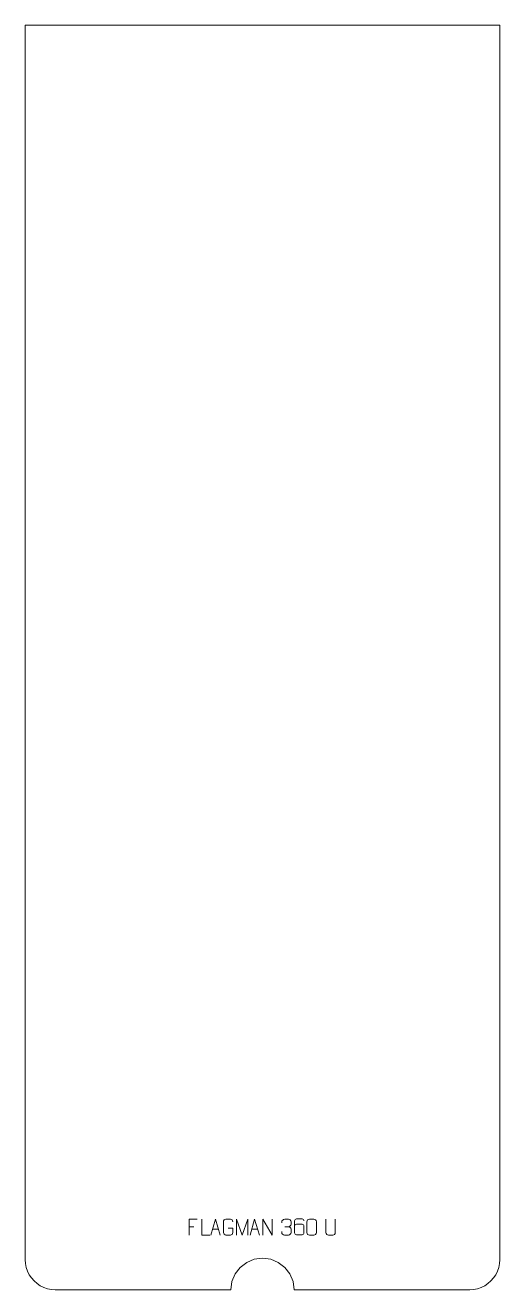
# Model space of a CAD drawing. Header units: millimetres. Extents: x -375 to 375, y -1335 to 665.
import ezdxf

# ---------------------------------------------------------------- set-up
doc = ezdxf.new("R2010")
doc.units = ezdxf.units.MM
doc.header["$MEASUREMENT"] = 0
doc.layers.add('layer 1', color=7, linetype='Continuous')

msp = doc.modelspace()

# ---------------------------------------------------------------- linework, layer by layer
at = {"layer": 'layer 1', "color": 242, "lineweight": 9}
msp.add_open_spline([(374.5933, -1293.7652), (374.5933, -1293.7652), (373.3839, -1299.8489), (373.3839, -1299.8489), (373.3839, -1299.8489), (373.3839, -1299.8489), (371.3899, -1305.7227), (371.3899, -1305.7227), (371.3899, -1305.7227), (371.3899, -1305.7227), (368.6462, -1311.2866), (368.6462, -1311.2866), (368.6462, -1311.2866), (368.6462, -1311.2866), (365.1985, -1316.4453), (365.1985, -1316.4453), (365.1985, -1316.4453), (365.1985, -1316.4453), (361.1091, -1321.1086), (361.1091, -1321.1086), (361.1091, -1321.1086), (361.1091, -1321.1086), (356.4458, -1325.1994), (356.4458, -1325.1994), (356.4458, -1325.1994), (356.4458, -1325.1994), (351.2871, -1328.646), (351.2871, -1328.646), (351.2871, -1328.646), (351.2871, -1328.646), (345.7232, -1331.3894), (345.7232, -1331.3894), (345.7232, -1331.3894), (345.7232, -1331.3894), (339.8495, -1333.3834), (339.8495, -1333.3834), (339.8495, -1333.3834), (339.8495, -1333.3834), (333.7657, -1334.5928), (333.7657, -1334.5928), (333.7657, -1334.5928), (333.7657, -1334.5928), (327.5757, -1334.9993), (327.5757, -1334.9993), (327.5757, -1334.9993), (327.5757, -1334.9993), (49.9997, -1334.9993), (49.9997, -1334.9993), (49.9997, -1334.9993), (49.9997, -1334.9993), (48.2959, -1322.0582), (48.2959, -1322.0582), (48.2959, -1322.0582), (48.2959, -1322.0582), (43.3008, -1309.9993), (43.3008, -1309.9993), (43.3008, -1309.9993), (43.3008, -1309.9993), (35.3548, -1299.6438), (35.3548, -1299.6438), (35.3548, -1299.6438), (35.3548, -1299.6438), (24.9993, -1291.6978), (24.9993, -1291.6978), (24.9993, -1291.6978), (24.9993, -1291.6978), (12.9404, -1286.7027), (12.9404, -1286.7027), (12.9404, -1286.7027), (12.9404, -1286.7027), (-0.0007, -1284.9989), (-0.0007, -1284.9989), (-0.0007, -1284.9989), (-0.0007, -1284.9989), (-12.9407, -1286.7027), (-12.9407, -1286.7027), (-12.9407, -1286.7027), (-12.9407, -1286.7027), (-24.9996, -1291.6978), (-24.9996, -1291.6978), (-24.9996, -1291.6978), (-24.9996, -1291.6978), (-35.3562, -1299.6438), (-35.3562, -1299.6438), (-35.3562, -1299.6438), (-35.3562, -1299.6438), (-43.3011, -1309.9993), (-43.3011, -1309.9993), (-43.3011, -1309.9993), (-43.3011, -1309.9993), (-48.2962, -1322.0582), (-48.2962, -1322.0582), (-48.2962, -1322.0582), (-48.2962, -1322.0582), (-50, -1334.9993), (-50, -1334.9993), (-50, -1334.9993), (-50, -1334.9993), (-327.576, -1334.9993), (-327.576, -1334.9993), (-327.576, -1334.9993), (-327.576, -1334.9993), (-333.7656, -1334.5928), (-333.7656, -1334.5928), (-333.7656, -1334.5928), (-333.7656, -1334.5928), (-339.8494, -1333.3834), (-339.8494, -1333.3834), (-339.8494, -1333.3834), (-339.8494, -1333.3834), (-345.7246, -1331.3894), (-345.7246, -1331.3894), (-345.7246, -1331.3894), (-345.7246, -1331.3894), (-351.2884, -1328.646), (-351.2884, -1328.646), (-351.2884, -1328.646), (-351.2884, -1328.646), (-356.4461, -1325.1994), (-356.4461, -1325.1994), (-356.4461, -1325.1994), (-356.4461, -1325.1994), (-361.1105, -1321.1086), (-361.1105, -1321.1086), (-361.1105, -1321.1086), (-361.1105, -1321.1086), (-365.1999, -1316.4453), (-365.1999, -1316.4453), (-365.1999, -1316.4453), (-365.1999, -1316.4453), (-368.6465, -1311.2866), (-368.6465, -1311.2866), (-368.6465, -1311.2866), (-368.6465, -1311.2866), (-371.3899, -1305.7227), (-371.3899, -1305.7227), (-371.3899, -1305.7227), (-371.3899, -1305.7227), (-373.3842, -1299.8489), (-373.3842, -1299.8489), (-373.3842, -1299.8489), (-373.3842, -1299.8489), (-374.5947, -1293.7652), (-374.5947, -1293.7652), (-374.5947, -1293.7652), (-374.5947, -1293.7652), (-374.9998, -1287.5752), (-374.9998, -1287.5752), (-374.9998, -1287.5752), (-374.9998, -1287.5752), (-374.9998, 664.999), (-374.9998, 664.999), (-374.9998, 664.999), (-374.9998, 664.999), (374.9998, 664.999), (374.9998, 664.999), (374.9998, 664.999), (374.9998, 664.999), (374.9998, -1287.5752), (374.9998, -1287.5752), (374.9998, -1287.5752), (374.9998, -1287.5752), (374.5933, -1293.7652), (374.5933, -1293.7652)], degree=3, knots=[0, 0, 0, 0, 0.023809524, 0.023809524, 0.023809524, 0.023809524, 0.047619048, 0.047619048, 0.047619048, 0.047619048, 0.071428571, 0.071428571, 0.071428571, 0.071428571, 0.095238095, 0.095238095, 0.095238095, 0.095238095, 0.119047619, 0.119047619, 0.119047619, 0.119047619, 0.142857143, 0.142857143, 0.142857143, 0.142857143, 0.166666667, 0.166666667, 0.166666667, 0.166666667, 0.19047619, 0.19047619, 0.19047619, 0.19047619, 0.214285714, 0.214285714, 0.214285714, 0.214285714, 0.238095238, 0.238095238, 0.238095238, 0.238095238, 0.261904762, 0.261904762, 0.261904762, 0.261904762, 0.285714286, 0.285714286, 0.285714286, 0.285714286, 0.30952381, 0.30952381, 0.30952381, 0.30952381, 0.333333333, 0.333333333, 0.333333333, 0.333333333, 0.357142857, 0.357142857, 0.357142857, 0.357142857, 0.380952381, 0.380952381, 0.380952381, 0.380952381, 0.404761905, 0.404761905, 0.404761905, 0.404761905, 0.428571429, 0.428571429, 0.428571429, 0.428571429, 0.452380952, 0.452380952, 0.452380952, 0.452380952, 0.476190476, 0.476190476, 0.476190476, 0.476190476, 0.5, 0.5, 0.5, 0.5, 0.523809524, 0.523809524, 0.523809524, 0.523809524, 0.547619048, 0.547619048, 0.547619048, 0.547619048, 0.571428571, 0.571428571, 0.571428571, 0.571428571, 0.595238095, 0.595238095, 0.595238095, 0.595238095, 0.619047619, 0.619047619, 0.619047619, 0.619047619, 0.642857143, 0.642857143, 0.642857143, 0.642857143, 0.666666667, 0.666666667, 0.666666667, 0.666666667, 0.69047619, 0.69047619, 0.69047619, 0.69047619, 0.714285714, 0.714285714, 0.714285714, 0.714285714, 0.738095238, 0.738095238, 0.738095238, 0.738095238, 0.761904762, 0.761904762, 0.761904762, 0.761904762, 0.785714286, 0.785714286, 0.785714286, 0.785714286, 0.80952381, 0.80952381, 0.80952381, 0.80952381, 0.833333333, 0.833333333, 0.833333333, 0.833333333, 0.857142857, 0.857142857, 0.857142857, 0.857142857, 0.880952381, 0.880952381, 0.880952381, 0.880952381, 0.904761905, 0.904761905, 0.904761905, 0.904761905, 0.928571429, 0.928571429, 0.928571429, 0.928571429, 0.952380952, 0.952380952, 0.952380952, 0.952380952, 1, 1, 1, 1], dxfattribs=at)
at = {"layer": 'layer 1', "color": 250, "lineweight": 9}
for points, knots in [([(-103.1009, -1223.5446), (-103.1009, -1223.5446), (-115.9749, -1223.5446), (-115.9749, -1223.5446), (-115.9749, -1223.5446), (-115.9749, -1223.5446), (-115.9749, -1248.4982), (-115.9749, -1248.4982)], [0, 0, 0, 0, 0.333333333, 0.333333333, 0.333333333, 0.333333333, 1, 1, 1, 1]), ([(-83.0634, -1248.4982), (-83.0634, -1248.4982), (-96.0125, -1248.4982), (-96.0125, -1248.4982), (-96.0125, -1248.4982), (-96.0125, -1248.4982), (-96.0125, -1223.5446), (-96.0125, -1223.5446)], [0, 0, 0, 0, 0.333333333, 0.333333333, 0.333333333, 0.333333333, 1, 1, 1, 1]), ([(-81.7563, -1248.4981), (-81.7563, -1248.4981), (-74.3853, -1223.5446), (-74.3853, -1223.5446), (-74.3853, -1223.5446), (-74.3853, -1223.5446), (-66.8154, -1248.4981), (-66.8154, -1248.4981)], [0, 0, 0, 0, 0.333333333, 0.333333333, 0.333333333, 0.333333333, 1, 1, 1, 1]), ([(-54.0309, -1237.5124), (-54.0309, -1237.5124), (-46.8628, -1237.5124), (-46.8628, -1237.5124), (-46.8628, -1237.5124), (-46.8628, -1237.5124), (-46.8628, -1244.6805), (-46.8628, -1244.6805), (-46.8628, -1244.6805), (-47.0025, -1247.0039), (-48.6797, -1248.4835), (-50.8275, -1248.4943), (-50.8275, -1248.4943), (-53.1593, -1248.4939), (-55.4913, -1248.4939), (-57.8228, -1248.4943), (-57.8228, -1248.4943), (-59.7477, -1248.5997), (-61.7199, -1246.7152), (-61.7087, -1244.6979), (-61.7087, -1244.6979), (-61.7083, -1238.9278), (-61.7083, -1233.1581), (-61.7087, -1227.3888), (-61.7087, -1227.3888), (-61.7045, -1225.2507), (-59.9577, -1223.5315), (-57.8054, -1223.5449), (-57.8054, -1223.5449), (-55.4797, -1223.5449), (-53.1536, -1223.5449), (-50.8275, -1223.5449), (-50.8275, -1223.5449), (-48.8808, -1223.5095), (-46.8894, -1225.001), (-46.8628, -1227.4387)], [0, 0, 0, 0, 0.1, 0.1, 0.1, 0.1, 0.2, 0.2, 0.2, 0.2, 0.3, 0.3, 0.3, 0.3, 0.4, 0.4, 0.4, 0.4, 0.5, 0.5, 0.5, 0.5, 0.6, 0.6, 0.6, 0.6, 0.7, 0.7, 0.7, 0.7, 0.8, 0.8, 0.8, 0.8, 1, 1, 1, 1]), ([(-41.1283, -1248.5003), (-41.1283, -1248.5003), (-41.1283, -1223.5424), (-41.1283, -1223.5424), (-41.1283, -1223.5424), (-41.1283, -1223.5424), (-32.2032, -1248.5003), (-32.2032, -1248.5003), (-32.2032, -1248.5003), (-32.2032, -1248.5003), (-23.4433, -1223.5429), (-23.4433, -1223.5429), (-23.4433, -1223.5429), (-23.4433, -1223.5429), (-23.4433, -1248.5003), (-23.4433, -1248.5003)], [0, 0, 0, 0, 0.2, 0.2, 0.2, 0.2, 0.4, 0.4, 0.4, 0.4, 0.6, 0.6, 0.6, 0.6, 1, 1, 1, 1]), ([(-19.7563, -1248.4981), (-19.7563, -1248.4981), (-12.3853, -1223.5446), (-12.3853, -1223.5446), (-12.3853, -1223.5446), (-12.3853, -1223.5446), (-4.8154, -1248.4981), (-4.8154, -1248.4981)], [0, 0, 0, 0, 0.333333333, 0.333333333, 0.333333333, 0.333333333, 1, 1, 1, 1]), ([(0.3868, -1248.4981), (0.3868, -1248.4981), (0.3868, -1223.5446), (0.3868, -1223.5446), (0.3868, -1223.5446), (0.3868, -1223.5446), (15.0416, -1248.4981), (15.0416, -1248.4981), (15.0416, -1248.4981), (15.0416, -1248.4981), (15.0416, -1223.5446), (15.0416, -1223.5446)], [0, 0, 0, 0, 0.25, 0.25, 0.25, 0.25, 0.5, 0.5, 0.5, 0.5, 1, 1, 1, 1]), ([(30.3496, -1229.2289), (30.3496, -1229.2289), (30.3496, -1227.3717), (30.3496, -1227.3717), (30.3496, -1227.3717), (30.3353, -1225.6298), (32.9998, -1223.5117), (35.0589, -1223.5344), (35.0589, -1223.5344), (37.123, -1223.5344), (39.187, -1223.5344), (41.2507, -1223.5344), (41.2507, -1223.5344), (43.4452, -1223.5256), (45.0435, -1225.3724), (45.0879, -1227.2845), (45.0879, -1227.2845), (45.0875, -1228.7196), (45.0875, -1230.1547), (45.0879, -1231.5902), (45.0879, -1231.5902), (45.0393, -1233.2437), (43.4367, -1235.4737), (41.2384, -1235.4637), (41.2384, -1235.4637), (43.4421, -1235.4749), (45.0501, -1237.2781), (45.1041, -1239.3376), (45.1041, -1239.3376), (45.1037, -1241.1223), (45.1037, -1242.907), (45.1041, -1244.6921), (45.1041, -1244.6921), (45.1142, -1246.7535), (43.0593, -1248.5166), (41.2384, -1248.5085), (41.2384, -1248.5085), (39.1731, -1248.5082), (37.1079, -1248.5082), (35.0423, -1248.5085), (35.0423, -1248.5085), (32.8737, -1248.497), (30.3427, -1246.0968), (30.3241, -1244.635), (30.3241, -1244.635), (30.3241, -1244.635), (30.3241, -1242.7264), (30.3241, -1242.7264)], [0, 0, 0, 0, 0.076923077, 0.076923077, 0.076923077, 0.076923077, 0.153846154, 0.153846154, 0.153846154, 0.153846154, 0.230769231, 0.230769231, 0.230769231, 0.230769231, 0.307692308, 0.307692308, 0.307692308, 0.307692308, 0.384615385, 0.384615385, 0.384615385, 0.384615385, 0.461538462, 0.461538462, 0.461538462, 0.461538462, 0.538461538, 0.538461538, 0.538461538, 0.538461538, 0.615384615, 0.615384615, 0.615384615, 0.615384615, 0.692307692, 0.692307692, 0.692307692, 0.692307692, 0.769230769, 0.769230769, 0.769230769, 0.769230769, 0.846153846, 0.846153846, 0.846153846, 0.846153846, 1, 1, 1, 1]), ([(65.5874, -1225.9334), (65.5633, -1224.5939), (64.2071, -1222.9407), (62.6352, -1222.975), (62.6352, -1222.975), (59.6504, -1222.9753), (56.6652, -1222.9753), (53.6798, -1222.975), (53.6798, -1222.975), (52.4607, -1222.9601), (50.7325, -1224.3977), (50.7275, -1225.9334), (50.7275, -1225.9334), (50.7278, -1232.2939), (50.7278, -1238.6547), (50.7275, -1245.0154), (50.7275, -1245.0154), (50.7322, -1246.1783), (52.4607, -1247.9494), (53.6798, -1247.9738), (53.6798, -1247.9738), (56.6652, -1247.9735), (59.6504, -1247.9735), (62.6352, -1247.9738), (62.6352, -1247.9738), (63.9133, -1247.93), (65.583, -1246.3155), (65.5874, -1245.0154), (65.5874, -1245.0154), (65.5874, -1241.4321), (65.5874, -1237.849), (65.5874, -1234.2663), (65.5874, -1234.2663), (65.5489, -1232.7881), (63.9662, -1231.3552), (62.6352, -1231.3572), (62.6352, -1231.3572), (59.6504, -1231.3569), (56.6652, -1231.3569), (53.6798, -1231.3572), (53.6798, -1231.3572), (52.3503, -1231.3522), (50.7073, -1232.8595), (50.749, -1234.288)], [0, 0, 0, 0, 0.083333333, 0.083333333, 0.083333333, 0.083333333, 0.166666667, 0.166666667, 0.166666667, 0.166666667, 0.25, 0.25, 0.25, 0.25, 0.333333333, 0.333333333, 0.333333333, 0.333333333, 0.416666667, 0.416666667, 0.416666667, 0.416666667, 0.5, 0.5, 0.5, 0.5, 0.583333333, 0.583333333, 0.583333333, 0.583333333, 0.666666667, 0.666666667, 0.666666667, 0.666666667, 0.75, 0.75, 0.75, 0.75, 0.833333333, 0.833333333, 0.833333333, 0.833333333, 1, 1, 1, 1]), ([(74.1334, -1223.5221), (76.4995, -1223.5221), (78.866, -1223.5221), (81.2325, -1223.5221), (81.2325, -1223.5221), (83.213, -1223.4865), (85.239, -1224.9808), (85.2661, -1227.4229), (85.2661, -1227.4229), (85.2657, -1233.1803), (85.2657, -1238.9381), (85.2661, -1244.6963), (85.2661, -1244.6963), (85.124, -1247.0239), (83.4176, -1248.5062), (81.2325, -1248.517), (81.2325, -1248.517), (78.8601, -1248.5166), (76.4877, -1248.5166), (74.1157, -1248.517), (74.1157, -1248.517), (72.1572, -1248.6226), (70.1508, -1246.7347), (70.1622, -1244.7137), (70.1622, -1244.7137), (70.1626, -1238.9331), (70.1626, -1233.1528), (70.1622, -1227.373), (70.1622, -1227.373), (70.1665, -1225.231), (71.9436, -1223.5085), (74.1334, -1223.5221)], [0, 0, 0, 0, 0.111111111, 0.111111111, 0.111111111, 0.111111111, 0.222222222, 0.222222222, 0.222222222, 0.222222222, 0.333333333, 0.333333333, 0.333333333, 0.333333333, 0.444444444, 0.444444444, 0.444444444, 0.444444444, 0.555555556, 0.555555556, 0.555555556, 0.555555556, 0.666666667, 0.666666667, 0.666666667, 0.666666667, 0.777777778, 0.777777778, 0.777777778, 0.777777778, 1, 1, 1, 1]), ([(115.0413, -1223.5404), (115.0409, -1229.0799), (115.1367, -1239.2817), (115.1371, -1244.8221), (115.1371, -1244.8221), (114.9973, -1247.0616), (113.3201, -1248.4878), (111.1724, -1248.4983), (111.1724, -1248.4983), (108.8405, -1248.4979), (106.5086, -1248.4979), (104.1771, -1248.4983), (104.1771, -1248.4983), (102.2521, -1248.5998), (100.28, -1246.7833), (100.2912, -1244.8388), (100.2912, -1244.8388), (100.2915, -1239.2769), (100.3869, -1229.1015), (100.3865, -1223.5404)], [0, 0, 0, 0, 0.166666667, 0.166666667, 0.166666667, 0.166666667, 0.333333333, 0.333333333, 0.333333333, 0.333333333, 0.5, 0.5, 0.5, 0.5, 0.666666667, 0.666666667, 0.666666667, 0.666666667, 1, 1, 1, 1])]:
    msp.add_open_spline(points, degree=3, knots=knots, dxfattribs=at)
for points in [[(-115.9749, -1235.4243), (-115.9749, -1235.4243), (-108.8068, -1235.4243), (-108.8068, -1235.4243)], [(-79.0337, -1239.2487), (-79.0337, -1239.2487), (-69.538, -1239.2487), (-69.538, -1239.2487)], [(-17.0337, -1239.2487), (-17.0337, -1239.2487), (-7.538, -1239.2487), (-7.538, -1239.2487)], [(35.0593, -1235.4741), (35.0593, -1235.4741), (41.2557, -1235.4741), (41.2557, -1235.4741)]]:
    msp.add_open_spline(points, degree=3, dxfattribs=at)

doc.saveas('drawing.dxf')
